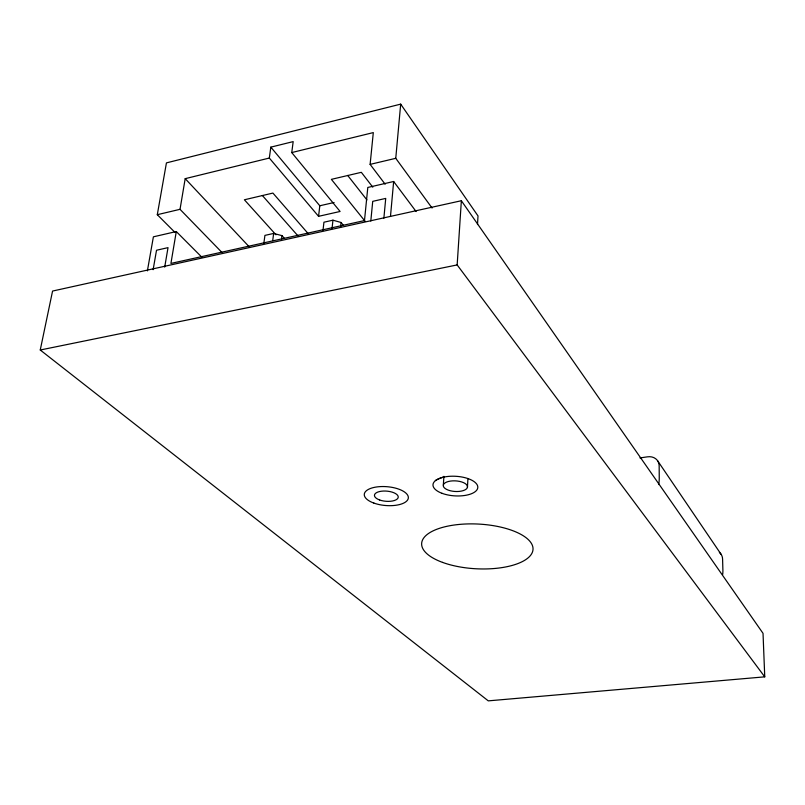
<?xml version="1.0" encoding="UTF-8"?>
<svg xmlns="http://www.w3.org/2000/svg" width="805" height="805" viewBox="0 0 805 805"><rect width="100%" height="100%" fill="white"/><g stroke="black" fill="none" stroke-linecap="round" stroke-linejoin="round"><path stroke-width="1.21" d="M467.433 487.377A12.135 5.303 3.5 0 0 450.569 481.068A12.135 5.303 3.5 0 0 448.184 490.094A12.135 5.303 3.5 0 0 467.433 487.377L467.936 478.663M477.506 224.545L478.009 215.941L400.689 104.137L166.434 162.882L157.297 214.694L174.997 232.414M764.75 676.844L457.16 264.925L461.356 200.727L52.567 291.058L40.25 350.004L488.283 700.863L764.75 676.844L763.029 633.344L461.356 200.727M443.334 485.063L443.907 476.349M390.475 216.475L393.655 181.497L367.805 187.454L364.484 220.58L170.922 263.426L176.285 231.548L153.393 236.821L147.385 270.882M432.064 208.032L395.758 158.313L400.689 104.137M383.874 218.165L385.726 198.412L372.725 201.351L370.803 221.053M385.152 184.214L370.119 164.381L373.309 132.594L291.752 152.568L293.181 141.61L270.832 147.144L269.323 158.052L318.569 216.324L340.092 211.474L291.752 152.568M340.565 227.151L341.068 222.492L332.958 220.188L323.942 222.21L322.976 230.592M332.022 228.59L332.958 220.188M318.569 216.324L319.806 205.768L270.832 147.144M281.519 239.085L281.971 235.634L273.66 233.44L264.925 235.392L263.799 243.684M272.714 240.564L273.66 233.44M221.838 252.337L180.028 209.32L185.19 178.66L269.323 158.052M164.703 267.119L168.024 247.638L156.522 250.244L153.131 269.675M157.297 214.694L180.028 209.32M370.119 164.381L395.758 158.313M319.806 205.768L334.105 202.498M40.25 350.004L457.16 264.925M639.945 457.934L647.371 456.848A12.055 10.254 -33.8 0 1 659.164 466.035L659.245 477.939A41.649 35.43 -36 0 1 658.671 484.57M176.285 231.548L201.834 257.177M185.19 178.66L249.51 247.125M275.974 234.788L244.388 199.781L272.915 193.079L308.406 233.893M281.971 235.634L284.467 238.421M262.36 195.494L297.93 235.845M341.068 222.492L343.443 225.37M365.138 221.325L331.378 179.354L361.334 172.32L372.796 187.173M347.68 175.43L366.909 199.892M393.655 181.497L416.115 211.534M657.615 460.762L721.099 554.323M719.368 552.451A10.646 9.499 -31.5 0 1 722.588 559.153L722.89 569.99A36.768 32.864 -34.3 0 1 722.699 574.488M435.354 480.555A54.831 23.667 3 0 1 444.098 476.761M442.498 562.373A55.746 22.379 3 0 0 532.377 552.25A55.746 22.379 3 0 0 457.16 524.649A55.746 22.379 3 0 0 442.498 562.373M373.862 503.075A22.087 9.429 4.7 0 0 408.286 498.315A22.087 9.429 4.7 0 0 376.841 486.934A22.087 9.429 4.7 0 0 373.862 503.075M441.945 493.284A22.46 9.811 3.5 0 0 477.657 488.353A22.46 9.811 3.5 0 0 446.584 476.62A22.46 9.811 3.5 0 0 441.945 493.284M379.658 499.986A11.934 5.102 4.7 0 0 398.213 497.359A11.934 5.102 4.7 0 0 381.147 491.251A11.934 5.102 4.7 0 0 379.658 499.986"/></g></svg>
